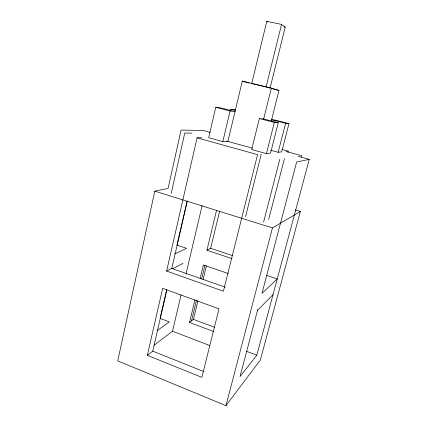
<?xml version="1.0" encoding="UTF-8"?>
<svg xmlns="http://www.w3.org/2000/svg" width="427" height="427" viewBox="0 0 427 427"><rect width="100%" height="100%" fill="white"/><g stroke="black" fill="none" stroke-linecap="round" stroke-linejoin="round"><path stroke-width="0.64" d="M210.297 132.402L203.369 130.507L181.075 130.075L168.083 188.414L154.814 191.125L117.735 360.906L225.968 405.65L260.315 360.046L300.389 211.424L295.361 209.913M171.216 193.41L184.747 133.043L192.027 133.096M147.347 355.349L162.66 288.337L218.998 308.854L201.864 377.356L147.347 355.349L152.749 351.133L166.856 289.853M197.066 137.836L257.577 154.633L223.417 291.193L166.605 271.081L197.066 137.836L201.859 137.777M166.695 289.864L160.136 318.366L169.37 321.883L157.093 330.695M187.111 201.154L176.992 245.109L186.556 248.343L174.723 253.857M166.605 271.081L171.793 268.402L187.266 201.181M215.758 107.278L230.073 110.983L235.026 111.575L221.026 107.956L215.758 107.278L208.691 137.691L222.809 141.583L227.885 141.422L242.306 81.13L271.326 88.143L278.991 90.401L271.284 121.012M154.158 345.203L172.519 331.203L181.069 294.897M185.958 274.155L202.147 205.44M222.809 141.583L230.073 110.983M230.516 110.508L230.82 109.221L235.378 109.808M213.767 331.582L189.524 322.444L194.968 299.839M200.103 278.532L203.369 264.97L228.285 273.536M232.01 258.65L206.919 250.233L216.532 210.335M191.504 320.901L196.511 300.165M201.672 278.783L204.96 265.172M189.524 322.444L193.447 319.38L197.957 300.736M203.092 279.52L206.364 266.021M206.919 250.233L210.65 248.306L219.569 211.445M281.537 24.419L266.064 86.975L270.056 88.143L285.225 27.168L281.537 24.419L266.784 21.35L251.716 83.511L265.439 86.825M259.354 118.557L251.679 149.546L266.443 153.619L270.542 153.149L278.276 122.752L263.646 118.968L259.354 118.557L274.331 122.437L278.276 122.752M263.646 118.968L271.326 88.143M245.568 216.558L261.239 154.211M266.443 153.619L274.331 122.437M278.153 152.279L285.588 123.339L288.983 123.611L281.692 151.873L278.153 152.279L270.627 150.219M263.576 222.168L279.786 159.346M268.652 219.505L284.462 158.588M287.963 152.396L288.3 151.115L281.868 149.37M225.968 405.65L272.447 227.927L300.389 211.424M257.711 309.58L240.033 376.55L256.814 355.189L309.265 159.394L298.147 156.357M301.419 157.051L301.761 155.77L285.983 151.388M257.481 310.418L273.056 294.566M172.572 268.807L183.044 263.358M309.265 159.394L296.658 161.95L261.975 293.386L277.224 278.996L266.72 275.447M284.024 26.912L285.225 27.168M272.538 88.843L278.991 90.401M288.983 123.611L275.308 120.088L271.604 119.731L285.588 123.339M230.82 109.221L235.288 110.374M226.63 141.075L252.266 148.121M242.306 81.13L249.09 83.073M154.814 191.125L272.447 227.927M210.65 248.306L232.55 255.613M171.793 268.402L225.098 287.141M193.447 319.38L214.546 327.285M246.694 351.336L256.814 355.189M172.519 331.203L209.748 345.544M152.749 351.133L203.273 371.351M266.784 21.35L267.793 22.049"/></g></svg>
